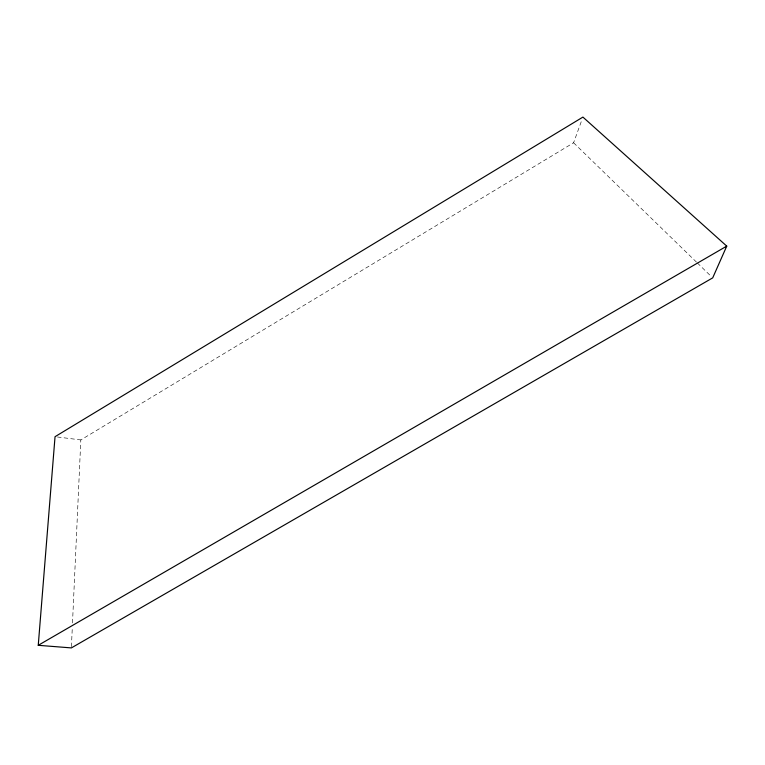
<?xml version="1.0" encoding="UTF-8"?>
<svg xmlns="http://www.w3.org/2000/svg" width="765" height="765" viewBox="0 0 765 765"><rect width="100%" height="100%" fill="white"/><g stroke="black" fill="none" stroke-linecap="round" stroke-linejoin="round"><path stroke-width="0.57" stroke-dasharray="3.83 2.87" d="M71.422 646.721L72.293 627.711M72.503 622.949L80.822 439.932L573.597 142.778L582.098 119.321M57.385 436.987L80.822 439.932M573.597 142.778L696.485 262.127M697.336 262.95L710.991 276.213"/><path stroke-width="1.15" d="M38.25 645.306L55.042 436.691L582.911 117.093L726.75 246.12L712.703 277.867L71.374 647.907L38.25 645.306L726.75 246.12"/></g></svg>
